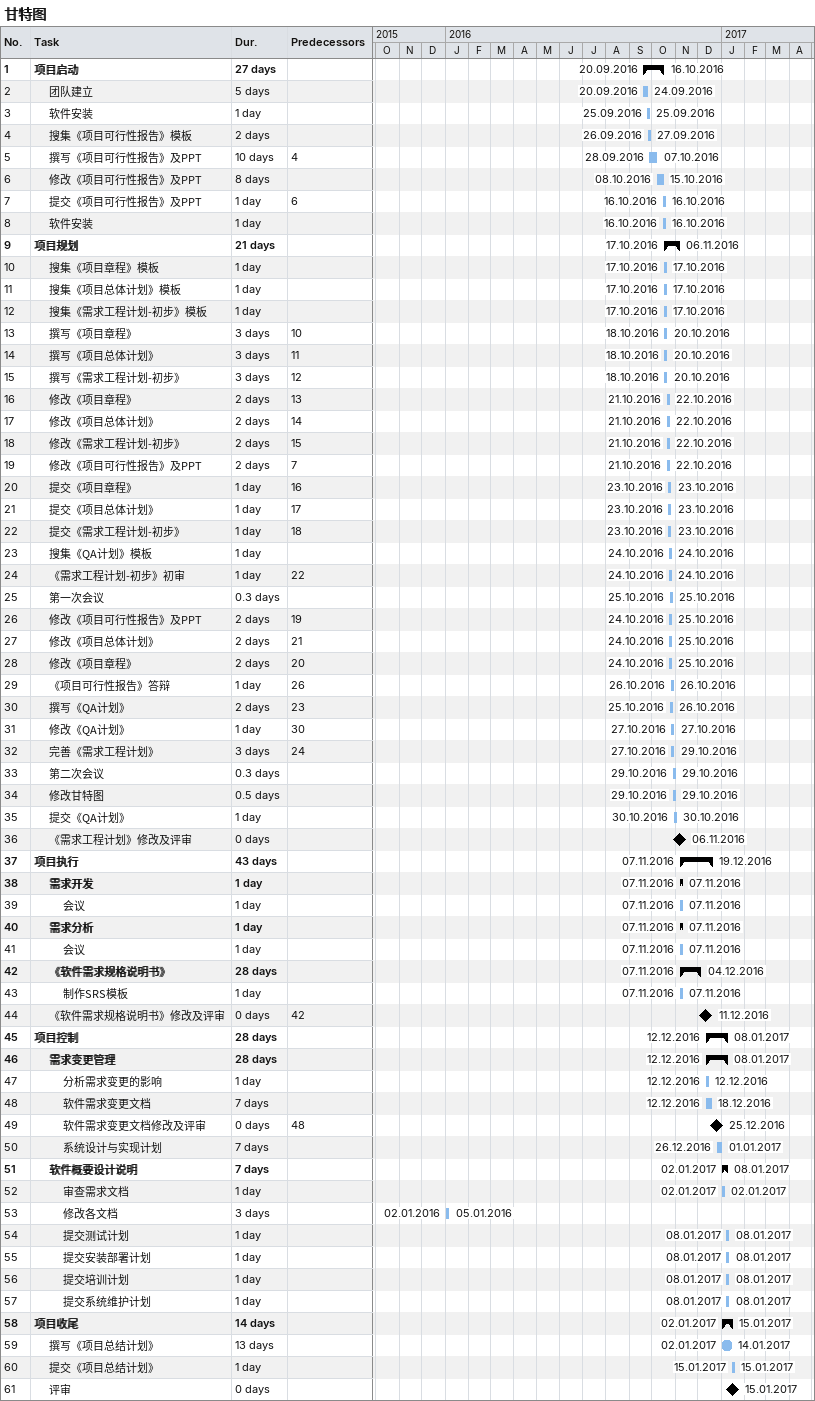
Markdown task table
甘特图

| ID | Level | Task | Duration | Start | Finish | Predecessors |
|---|---|---|---|---|---|---|
| 1 | 1 | **项目启动** | 27d | 2016-09-20 | 2016-10-16 |  |
| 2 | 2 | 团队建立 | 5d | 2016-09-20 | 2016-09-24 |  |
| 3 | 2 | 软件安装 | 1d | 2016-09-25 | 2016-09-25 |  |
| 4 | 2 | 搜集《项目可行性报告》模板 | 2d | 2016-09-26 | 2016-09-27 |  |
| 5 | 2 | 撰写《项目可行性报告》及PPT | 10d | 2016-09-28 | 2016-10-07 | 4 |
| 6 | 2 | 修改《项目可行性报告》及PPT | 8d | 2016-10-08 | 2016-10-15 |  |
| 7 | 2 | 提交《项目可行性报告》及PPT | 1d | 2016-10-16 | 2016-10-16 | 6 |
| 8 | 2 | 软件安装 | 1d | 2016-10-16 | 2016-10-16 |  |
| 9 | 1 | **项目规划** | 21d | 2016-10-17 | 2016-11-06 |  |
| 10 | 2 | 搜集《项目章程》模板 | 1d | 2016-10-17 | 2016-10-17 |  |
| 11 | 2 | 搜集《项目总体计划》模板 | 1d | 2016-10-17 | 2016-10-17 |  |
| 12 | 2 | 搜集《需求工程计划-初步》模板 | 1d | 2016-10-17 | 2016-10-17 |  |
| 13 | 2 | 撰写《项目章程》 | 3d | 2016-10-18 | 2016-10-20 | 10 |
| 14 | 2 | 撰写《项目总体计划》 | 3d | 2016-10-18 | 2016-10-20 | 11 |
| 15 | 2 | 撰写《需求工程计划-初步》 | 3d | 2016-10-18 | 2016-10-20 | 12 |
| 16 | 2 | 修改《项目章程》 | 2d | 2016-10-21 | 2016-10-22 | 13 |
| 17 | 2 | 修改《项目总体计划》 | 2d | 2016-10-21 | 2016-10-22 | 14 |
| 18 | 2 | 修改《需求工程计划-初步》 | 2d | 2016-10-21 | 2016-10-22 | 15 |
| 19 | 2 | 修改《项目可行性报告》及PPT | 2d | 2016-10-21 | 2016-10-22 | 7 |
| 20 | 2 | 提交《项目章程》 | 1d | 2016-10-23 | 2016-10-23 | 16 |
| 21 | 2 | 提交《项目总体计划》 | 1d | 2016-10-23 | 2016-10-23 | 17 |
| 22 | 2 | 提交《需求工程计划-初步》 | 1d | 2016-10-23 | 2016-10-23 | 18 |
| 23 | 2 | 搜集《QA计划》模板 | 1d | 2016-10-24 | 2016-10-24 |  |
| 24 | 2 | 《需求工程计划-初步》初审 | 1d | 2016-10-24 | 2016-10-24 | 22 |
| 25 | 2 | 第一次会议 | 0.3d | 2016-10-25 | 2016-10-25 |  |
| 26 | 2 | 修改《项目可行性报告》及PPT | 2d | 2016-10-24 | 2016-10-25 | 19 |
| 27 | 2 | 修改《项目总体计划》 | 2d | 2016-10-24 | 2016-10-25 | 21 |
| 28 | 2 | 修改《项目章程》 | 2d | 2016-10-24 | 2016-10-25 | 20 |
| 29 | 2 | 《项目可行性报告》答辩 | 1d | 2016-10-26 | 2016-10-26 | 26 |
| 30 | 2 | 撰写《QA计划》 | 2d | 2016-10-25 | 2016-10-26 | 23 |
| 31 | 2 | 修改《QA计划》 | 1d | 2016-10-27 | 2016-10-27 | 30 |
| 32 | 2 | 完善《需求工程计划》 | 3d | 2016-10-27 | 2016-10-29 | 24 |
| 33 | 2 | 第二次会议 | 0.3d | 2016-10-29 | 2016-10-29 |  |
| 34 | 2 | 修改甘特图 | 0.5d | 2016-10-29 | 2016-10-29 |  |
| 35 | 2 | 提交《QA计划》 | 1d | 2016-10-30 | 2016-10-30 |  |
| 36 | 2 | 《需求工程计划》修改及评审 | 0d | 2016-11-06 | 2016-11-06 |  |
| 37 | 1 | **项目执行** | 43d | 2016-11-07 | 2016-12-19 |  |
| 38 | 2 | **需求开发** | 1d | 2016-11-07 | 2016-11-07 |  |
| 39 | 3 | 会议 | 1d | 2016-11-07 | 2016-11-07 |  |
| 40 | 2 | **需求分析** | 1d | 2016-11-07 | 2016-11-07 |  |
| 41 | 3 | 会议 | 1d | 2016-11-07 | 2016-11-07 |  |
| 42 | 2 | **《软件需求规格说明书》** | 28d | 2016-11-07 | 2016-12-04 |  |
| 43 | 3 | 制作SRS模板 | 1d | 2016-11-07 | 2016-11-07 |  |
| 44 | 2 | 《软件需求规格说明书》修改及评审 | 0d | 2016-12-11 | 2016-12-11 | 42 |
| 45 | 1 | **项目控制** | 28d | 2016-12-12 | 2017-01-08 |  |
| 46 | 2 | **需求变更管理** | 28d | 2016-12-12 | 2017-01-08 |  |
| 47 | 3 | 分析需求变更的影响 | 1d | 2016-12-12 | 2016-12-12 |  |
| 48 | 3 | 软件需求变更文档 | 7d | 2016-12-12 | 2016-12-18 |  |
| 49 | 3 | 软件需求变更文档修改及评审 | 0d | 2016-12-25 | 2016-12-25 | 48 |
| 50 | 3 | 系统设计与实现计划 | 7d | 2016-12-26 | 2017-01-01 |  |
| 51 | 2 | **软件概要设计说明** | 7d | 2017-01-02 | 2017-01-08 |  |
| 52 | 3 | 审查需求文档 | 1d | 2017-01-02 | 2017-01-02 |  |
| 53 | 3 | 修改各文档 | 3d | 2016-01-02 | 2016-01-05 |  |
| 54 | 3 | 提交测试计划 | 1d | 2017-01-08 | 2017-01-08 |  |
| 55 | 3 | 提交安装部署计划 | 1d | 2017-01-08 | 2017-01-08 |  |
| 56 | 3 | 提交培训计划 | 1d | 2017-01-08 | 2017-01-08 |  |
| 57 | 3 | 提交系统维护计划 | 1d | 2017-01-08 | 2017-01-08 |  |
| 58 | 1 | **项目收尾** | 14d | 2017-01-02 | 2017-01-15 |  |
| 59 | 2 | 撰写《项目总结计划》 | 13d | 2017-01-02 | 2017-01-14 |  |
| 60 | 2 | 提交《项目总结计划》 | 1d | 2017-01-15 | 2017-01-15 |  |
| 61 | 2 | 评审 | 0d | 2017-01-15 | 2017-01-15 |  |
